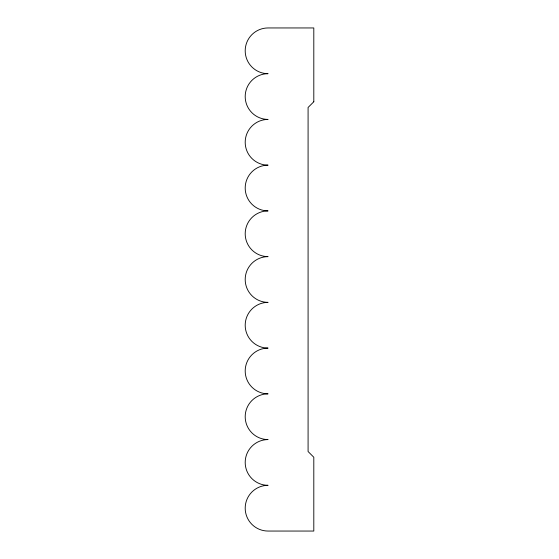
<?xml version="1.0" encoding="UTF-8"?>
<svg xmlns="http://www.w3.org/2000/svg" width="559" height="559" viewBox="0 0 559 559"><rect width="100%" height="100%" fill="white"/><g stroke="black" fill="none" stroke-linecap="round" stroke-linejoin="round"><path stroke-width="0.84" d="M313.802 101.752L308.086 107.468L308.086 451.532L313.802 457.248L313.802 531.05L268.068 531.05A22.87 22.87 0 0 1 245.198 508.18A22.87 22.87 0 0 1 268.068 485.317A22.87 22.87 0 0 1 245.198 462.447A22.87 22.87 0 0 1 268.068 439.577A22.87 22.87 0 0 1 245.198 416.707A22.87 22.87 0 0 1 268.068 393.843A22.87 22.87 0 0 1 245.198 370.973A22.87 22.87 0 0 1 268.068 348.103A22.87 22.87 0 0 1 245.198 325.233A22.87 22.87 0 0 1 268.068 302.37A22.87 22.87 0 0 1 245.198 279.5A22.87 22.87 0 0 1 268.068 256.63A22.87 22.87 0 0 1 245.198 233.767A22.87 22.87 0 0 1 268.068 210.897A22.87 22.87 0 0 1 245.198 188.027A22.87 22.87 0 0 1 268.068 165.157A22.87 22.87 0 0 1 245.198 142.293A22.87 22.87 0 0 1 268.068 119.423A22.87 22.87 0 0 1 245.198 96.553A22.87 22.87 0 0 1 268.068 73.683A22.87 22.87 0 0 1 245.198 50.82A22.87 22.87 0 0 1 268.068 27.95L313.802 27.95L313.802 101.752"/></g></svg>
